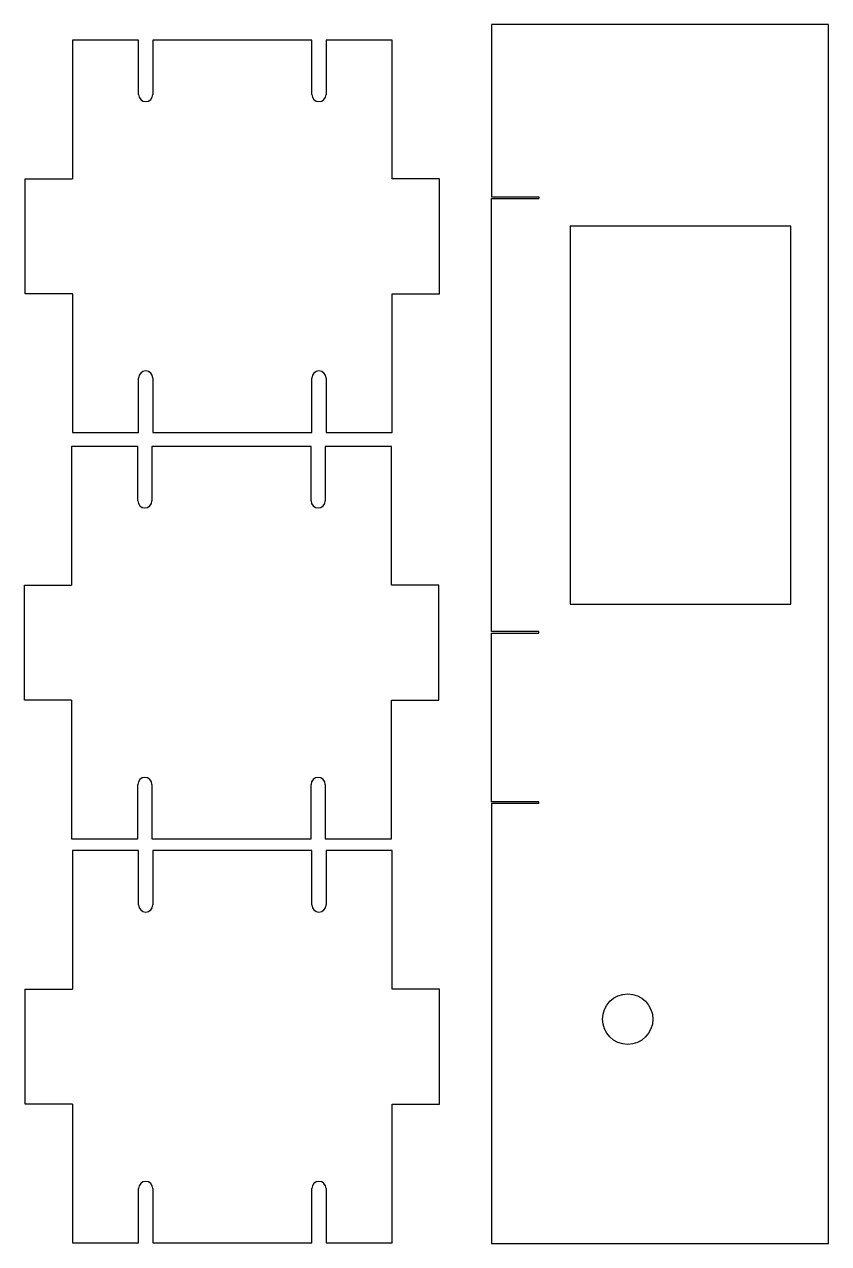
# Model space of a CAD drawing. Header units: inches. Extents: x 2015 to 2526, y 708 to 1482.
import ezdxf

# ---------------------------------------------------------------- set-up
doc = ezdxf.new("R2010")
doc.units = ezdxf.units.IN
doc.header["$MEASUREMENT"] = 0

msp = doc.modelspace()

# ---------------------------------------------------------------- linework, layer by layer
for p, q in [((2087.5, 1472.5), (2045.5, 1472.5)), ((2045.5, 1472.5), (2045.5, 1384.5)), ((2087.5, 1438), (2087.5, 1472.5)), ((2197.5, 1472.5), (2096.5, 1472.5)), ((2096.5, 1472.5), (2096.5, 1438)), ((2197.5, 1438), (2197.5, 1472.5)), ((2248.5, 1472.5), (2206.5, 1472.5)), ((2206.5, 1472.5), (2206.5, 1438)), ((2248.5, 1384.5), (2248.5, 1472.5)), ((2015.5, 1311.5), (2015.5, 1384.5)), ((2015.5, 1384.5), (2045.5, 1384.5)), ((2278.5, 1384.5), (2248.5, 1384.5)), ((2278.5, 1311.5), (2278.5, 1384.5)), ((2045.5, 1311.5), (2015.5, 1311.5)), ((2045.5, 1311.5), (2045.5, 1223.5)), ((2248.5, 1223.5), (2248.5, 1311.5)), ((2248.5, 1311.5), (2278.5, 1311.5)), ((2087.5, 1223.5), (2087.5, 1258)), ((2096.5, 1258), (2096.5, 1223.5)), ((2197.5, 1223.5), (2197.5, 1258)), ((2206.5, 1258), (2206.5, 1223.5)), ((2045.5, 1223.5), (2087.5, 1223.5)), ((2096.5, 1223.5), (2197.5, 1223.5)), ((2206.5, 1223.5), (2248.5, 1223.5)), ((2087, 1214.5), (2045, 1214.5)), ((2045, 1214.5), (2045, 1126.5)), ((2087, 1180), (2087, 1214.5)), ((2197, 1214.5), (2096, 1214.5)), ((2096, 1214.5), (2096, 1180)), ((2197, 1180), (2197, 1214.5)), ((2248, 1214.5), (2206, 1214.5)), ((2206, 1214.5), (2206, 1180)), ((2248, 1126.5), (2248, 1214.5)), ((2015, 1053.5), (2015, 1126.5)), ((2015, 1126.5), (2045, 1126.5)), ((2278, 1126.5), (2248, 1126.5)), ((2278, 1053.5), (2278, 1126.5)), ((2045, 1053.5), (2015, 1053.5)), ((2045, 1053.5), (2045, 965.5)), ((2248, 965.5), (2248, 1053.5)), ((2248, 1053.5), (2278, 1053.5)), ((2087, 965.5), (2087, 1000)), ((2096, 1000), (2096, 965.5)), ((2197, 965.5), (2197, 1000)), ((2206, 1000), (2206, 965.5)), ((2045, 965.5), (2087, 965.5)), ((2096, 965.5), (2197, 965.5)), ((2206, 965.5), (2248, 965.5)), ((2087.5, 958), (2045.5, 958)), ((2045.5, 958), (2045.5, 870)), ((2087.5, 923.5), (2087.5, 958)), ((2197.5, 958), (2096.5, 958)), ((2096.5, 958), (2096.5, 923.5)), ((2197.5, 923.5), (2197.5, 958)), ((2248.5, 958), (2206.5, 958)), ((2206.5, 958), (2206.5, 923.5)), ((2248.5, 870), (2248.5, 958)), ((2015.5, 797), (2015.5, 870)), ((2015.5, 870), (2045.5, 870)), ((2278.5, 870), (2248.5, 870)), ((2278.5, 797), (2278.5, 870)), ((2045.5, 797), (2015.5, 797)), ((2045.5, 797), (2045.5, 709)), ((2248.5, 709), (2248.5, 797)), ((2248.5, 797), (2278.5, 797)), ((2087.5, 709), (2087.5, 743.5)), ((2096.5, 743.5), (2096.5, 709)), ((2197.5, 709), (2197.5, 743.5)), ((2206.5, 743.5), (2206.5, 709)), ((2045.5, 709), (2087.5, 709)), ((2096.5, 709), (2197.5, 709)), ((2206.5, 709), (2248.5, 709))]:
    msp.add_line(p, q)
for points in [[(2341.5, 988), (2311.5, 988), (2311.5, 713), (2311.5, 710), (2311.5, 708.5), (2313, 708.5), (2524, 708.5), (2525.5, 708.5), (2525.5, 710), (2525.5, 1481), (2525.5, 1482.5), (2524, 1482.5), (2313, 1482.5), (2311.5, 1482.5), (2311.5, 1481), (2311.5, 1373), (2341.5, 1373), (2341.5, 1372)], [(2341.5, 1096), (2341.5, 1097), (2311.5, 1097), (2311.5, 1372), (2341.5, 1372)], [(2341.5, 988), (2341.5, 989), (2311.5, 989), (2311.5, 1096), (2341.5, 1096)]]:
    msp.add_lwpolyline(points)
msp.add_lwpolyline([(2501.5, 1114.5), (2501.5, 1354.5), (2361.5, 1354.5), (2361.5, 1114.5)], close=True)
msp.add_circle((2398, 851), 16)
for centre, start, end in [((2092, 1438), 180, 0), ((2202, 1438), 180, 0), ((2092, 1258), 0, 180), ((2202, 1258), 0, 180), ((2091.5, 1180), 180, 0), ((2201.5, 1180), 180, 0), ((2091.5, 1000), 0, 180), ((2201.5, 1000), 0, 180), ((2092, 923.5), 180, 0), ((2202, 923.5), 180, 0), ((2092, 743.5), 0, 180), ((2202, 743.5), 0, 180)]:
    msp.add_arc(centre, 4.5, start, end)

doc.saveas('drawing.dxf')
